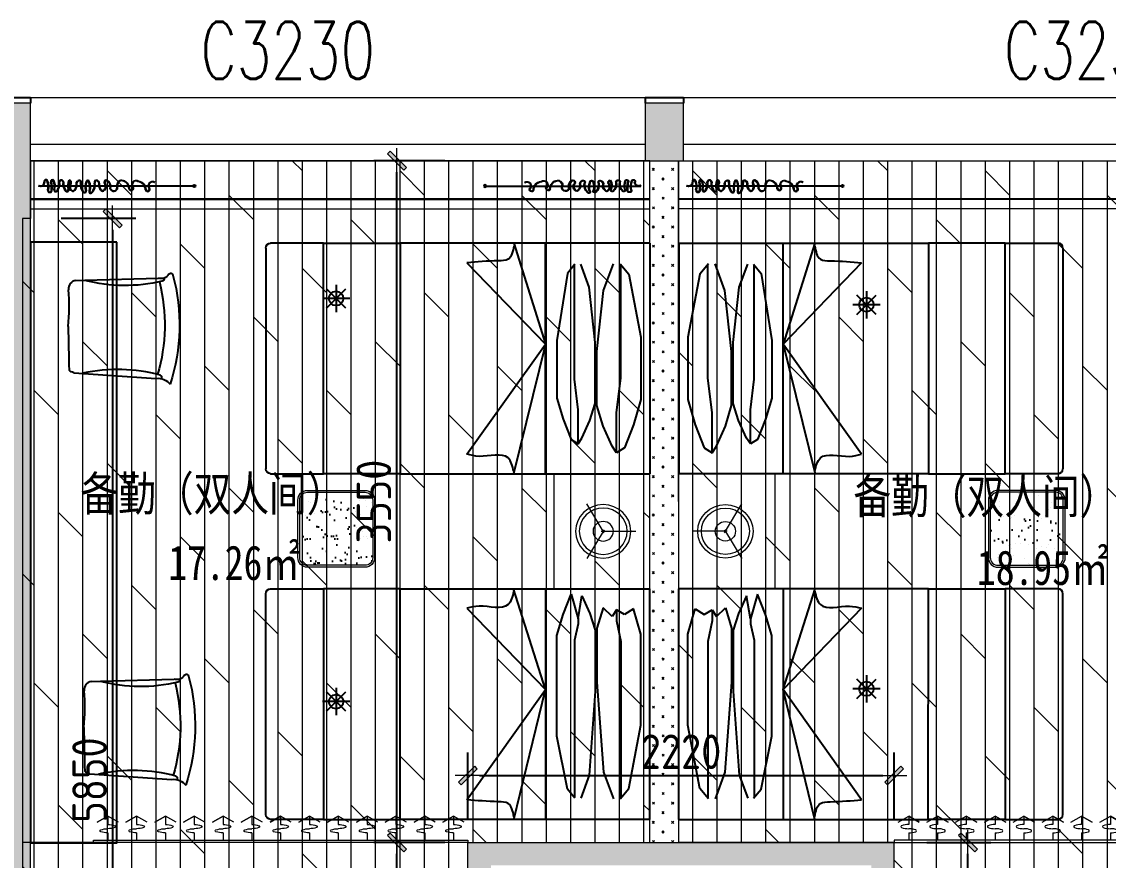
# Model space of a CAD drawing. Header units: millimetres. Extents: x 33621 to 401573, y -91663 to 133135.
# Drawn here: x 247511 to 253169, y -46653 to -42287 of the extents above; entities that cross this region are included whole.
import ezdxf

# ---------------------------------------------------------------- set-up
doc = ezdxf.new("R2010")
doc.units = ezdxf.units.MM
doc.header["$LTSCALE"] = 10
doc.linetypes.add('DASH', pattern=[0.35, 0.25, -0.1])
doc.linetypes.add('DOTE', pattern=[2.42, 2, -0.2, 0.02, -0.2])
doc.layers.get('0').update_dxf_attribs({"color": 253})
doc.layers.get('Defpoints').update_dxf_attribs({"color": 250})
for name, color, linetype, lineweight in [('COLUMN', 253, 'Continuous', 0), ('DS-4BS-FINISH【墙完成线】', 253, 'Continuous', 0), ('FC-FLOOR【地材分格】', 253, 'Continuous', 0), ('FF-FURN【成品家私】', 253, 'Continuous', 0), ('PUB_HATCH', 253, 'Continuous', 0), ('RC-FCU【空调设备】', 253, 'Continuous', 0), ('RC-LIGHT【天花灯具】', 253, 'Continuous', 0), ('RC-Modelling【天花造型】', 253, 'Continuous', 0), ('RC-Text【天花文字】', 253, 'Continuous', 0), ('WALL', 253, 'Continuous', 0), ('Wall【墙体】', 253, 'Continuous', 0), ('Wall【新建墙】', 253, 'Continuous', 0), ('WINDOW', 253, 'Continuous', 0), ('新建墙体', 253, 'Continuous', 0)]:
    doc.layers.add(name, color=color, linetype=linetype, lineweight=lineweight)
for name, color, linetype in [('EQUIP_喷头', 253, 'Continuous'), ('HATCH【填充】', 253, 'Continuous'), ('P-活动家具', 253, 'Continuous'), ('SURFACE', 253, 'Continuous'), ('TITLE【图框】', 253, 'Continuous'), ('WINDOW_TEXT', 253, 'Continuous'), ('平面家具', 253, 'Continuous')]:
    doc.layers.add(name, color=color, linetype=linetype)
doc.styles.add('_TCH_WINDOW', font='SIMPLEX', dxfattribs={"bigfont": 'GBCBIG'})
doc.styles.add('CCD_DIM', font='ARCHS.SHX')
doc.styles.add('文字', font='')
doc.styles.get('文字').set_extended_font_data('SimSun')
doc.dimstyles.new('ZL_1：60', dxfattribs={"dimscale": 60, "dimtxt": 3, "dimasz": 1, "dimexe": 2, "dimexo": 2, "dimgap": 0.5, "dimtad": 1, "dimdec": 0, "dimrnd": 5, "dimdsep": 46, "dimtxsty": 'CCD_DIM', "dimblk": 'WS-cj', "dimblk1": 'WS-cj', "dimblk2": 'WS-cj', "dimcen": 0, "dimclrd": 44, "dimclre": 44, "dimclrt": 2, "dimadec": 0, "dimazin": 0, "dimtfac": 1, "dimtdec": 0, "dimtix": 1, "dimtofl": 0, "dimtmove": 2, "dimatfit": 3, "dimldrblk": 'hl_arrow2', "dimfxl": 6, "dimfxlon": 1, "dimarcsym": 0})
pattern_1 = [(60, (6829392.59, 347610.797), (-23.81249995, 41.24445983), [23.8125, -23.8125]), (120, (6829392.59, 347610.797), (-47.62499995, 3e-08), [23.8125, -23.8125]), (0, (6829380.686, 347631.42), (23.8125, 41.2444598), [23.8125, -23.8125])]
pattern_2 = [(90, (121337.73, -101356.96), (-127, 8e-15), []), (135, (121337.73, -101356.96), (-253.9998, -253.9998), [179.6051, -359.2102])]

# ---------------------------------------------------------------- blocks, each defined once
blk = doc.blocks.new('$WINLIB2D$00000004')
for p, q in [((-0.5, 0.5), (0.5, 0.5)), ((-0.5, 0.5), (-0.5, -0.5)), ((0.5, -0.5), (0.5, 0.5)), ((-0.5, 0.2406), (0.5, 0.2406)), ((-0.5, -0.5), (0.5, -0.5))]:
    blk.add_line(p, q)
blk = doc.blocks.new('ZL_0603123899')
at = {"layer": 'HATCH【填充】'}
h = blk.add_hatch(dxfattribs=at)
h.set_pattern_fill('AR-SAND', color=251, scale=2)
h.set_pattern_definition([(37.5, (-190, -390), (-3.2, 97.883), [0, -77.216, 0, -86.36, 0, -82.55]), (7.5, (-190, -390), (89.905, 143.365), [0, -41.656, 0, -69.596, 0, -26.67]), (327.5, (-252.48, -390), (158.198, 0.287), [0, -25.4, 0, -91.44, 0, -119.38]), (317.5, (-252.48, -390), (152.71, 44.586), [0, -12.7, 0, -59.944, 0, -68.58])])
h.paths.add_polyline_path([(190, -50, 0.414214), (150, -10), (-150, -10, 0.414214), (-190, -50), (-190, -350, 0.414214), (-150, -390), (150, -390, 0.414214), (190, -350)])
at = {"layer": 'RC-LIGHT【天花灯具】'}
blk.add_lwpolyline([(-150, 0), (150, 0, -0.414214), (200, -50), (200, -350, -0.414214), (150, -400), (-150, -400, -0.414214), (-200, -350), (-200, -50, -0.414214)], format="xyb", close=True, dxfattribs=at)
at = {"layer": 'RC-LIGHT【天花灯具】', "color": 8}
blk.add_lwpolyline([(-150, -10), (150, -10, -0.414214), (190, -50), (190, -350, -0.414214), (150, -390), (-150, -390, -0.414214), (-190, -350), (-190, -50, -0.414214)], format="xyb", close=True, dxfattribs=at)
blk = doc.blocks.new('*U226')
for p, q in [((0, -12), (0, 0)), ((0, 0), (1950, 0)), ((1950, 0), (1950, -12)), ((1950, -12), (0, -12)), ((75, -49.3), (75, -12)), ((225, -49.3), (225, -12)), ((375, -49.3), (375, -12)), ((525, -49.3), (525, -12)), ((675, -49.3), (675, -12)), ((825, -49.3), (825, -12)), ((975, -49.3), (975, -12)), ((1125, -49.3), (1125, -12)), ((1275, -49.3), (1275, -12)), ((1425, -49.3), (1425, -12)), ((1575, -49.3), (1575, -12)), ((1725, -49.3), (1725, -12)), ((1875, -49.3), (1875, -12)), ((1875, -49.3), (1875, -12)), ((19.6, -104.5), (75, -136.2)), ((75, -136.2), (75, -93.2)), ((130.4, -104.5), (75, -136.2)), ((75, -136.2), (130.4, -104.5)), ((169.6, -104.5), (225, -136.2)), ((225, -136.2), (225, -93.2)), ((280.4, -104.5), (225, -136.2)), ((225, -136.2), (280.4, -104.5)), ((319.6, -104.5), (375, -136.2)), ((375, -136.2), (375, -93.2)), ((430.4, -104.5), (375, -136.2)), ((375, -136.2), (430.4, -104.5)), ((469.6, -104.5), (525, -136.2)), ((525, -136.2), (525, -93.2)), ((580.4, -104.5), (525, -136.2)), ((525, -136.2), (580.4, -104.5)), ((619.6, -104.5), (675, -136.2)), ((675, -136.2), (675, -93.2)), ((730.4, -104.5), (675, -136.2)), ((675, -136.2), (730.4, -104.5)), ((769.6, -104.5), (825, -136.2)), ((825, -136.2), (825, -93.2)), ((880.4, -104.5), (825, -136.2)), ((825, -136.2), (880.4, -104.5)), ((919.6, -104.5), (975, -136.2)), ((975, -136.2), (975, -93.2)), ((1030.4, -104.5), (975, -136.2)), ((975, -136.2), (1030.4, -104.5)), ((1069.6, -104.5), (1125, -136.2)), ((1125, -136.2), (1125, -93.2)), ((1180.4, -104.5), (1125, -136.2)), ((1125, -136.2), (1180.4, -104.5)), ((1219.6, -104.5), (1275, -136.2)), ((1275, -136.2), (1275, -93.2)), ((1330.4, -104.5), (1275, -136.2)), ((1275, -136.2), (1330.4, -104.5)), ((1369.6, -104.5), (1425, -136.2)), ((1425, -136.2), (1425, -93.2)), ((1480.4, -104.5), (1425, -136.2)), ((1425, -136.2), (1480.4, -104.5)), ((1519.6, -104.5), (1575, -136.2)), ((1575, -136.2), (1575, -93.2)), ((1630.4, -104.5), (1575, -136.2)), ((1575, -136.2), (1630.4, -104.5)), ((1669.6, -104.5), (1725, -136.2)), ((1725, -136.2), (1725, -93.2)), ((1780.4, -104.5), (1725, -136.2)), ((1725, -136.2), (1780.4, -104.5)), ((1819.6, -104.5), (1875, -136.2)), ((1819.6, -104.5), (1875, -136.2)), ((1875, -136.2), (1875, -93.2)), ((1875, -136.2), (1875, -93.2)), ((1930.4, -104.5), (1875, -136.2)), ((1875, -136.2), (1930.4, -104.5)), ((1930.4, -104.5), (1875, -136.2)), ((1875, -136.2), (1930.4, -104.5))]:
    blk.add_line(p, q)
at = {"extrusion": (0, 0, -1)}
for centre, major_axis, start_param, end_param in [((77.5, -148.9), (-70.4, -70.4), 2.33115, 2.708105), ((110, -60.3), (3.69, -3.69), 4.278901, 6.716673), ((227.5, -148.9), (-70.4, -70.4), 2.33115, 2.708105), ((260, -60.3), (3.69, -3.69), 4.278901, 6.716673), ((377.5, -148.9), (-70.4, -70.4), 2.33115, 2.708105), ((410, -60.3), (3.69, -3.69), 4.278901, 6.716673), ((527.5, -148.9), (-70.4, -70.4), 2.33115, 2.708105), ((560, -60.3), (3.69, -3.69), 4.278901, 6.716673), ((677.5, -148.9), (-70.4, -70.4), 2.33115, 2.708105), ((710, -60.3), (3.69, -3.69), 4.278901, 6.716673), ((827.5, -148.9), (-70.4, -70.4), 2.33115, 2.708105), ((860, -60.3), (3.69, -3.69), 4.278901, 6.716673), ((977.5, -148.9), (-70.4, -70.4), 2.33115, 2.708105), ((1010, -60.3), (3.69, -3.69), 4.278901, 6.716673), ((1127.5, -148.9), (-70.4, -70.4), 2.33115, 2.708105), ((1160, -60.3), (3.69, -3.69), 4.278901, 6.716673), ((1277.5, -148.9), (-70.4, -70.4), 2.33115, 2.708105), ((1310, -60.3), (3.69, -3.69), 4.278901, 6.716673), ((1427.5, -148.9), (-70.4, -70.4), 2.33115, 2.708105), ((1460, -60.3), (3.69, -3.69), 4.278901, 6.716673), ((1577.5, -148.9), (-70.4, -70.4), 2.33115, 2.708105), ((1610, -60.3), (3.69, -3.69), 4.278901, 6.716673), ((1727.5, -148.9), (-70.4, -70.4), 2.33115, 2.708105), ((1760, -60.3), (3.69, -3.69), 4.278901, 6.716673), ((1877.5, -148.9), (-70.4, -70.4), 2.33115, 2.708105), ((1877.5, -148.9), (-70.4, -70.4), 2.33115, 2.708105), ((1910, -60.3), (3.69, -3.69), 4.278901, 6.716673), ((1910, -60.3), (3.69, -3.69), 4.278901, 6.716673), ((40, -82.2), (3.69, -3.69), 1.137309, 3.57508), ((72.5, -170.8), (-70.4, -70.4), 2.004284, 2.381239), ((72.5, 6.4), (70.4, -70.4), 0.760354, 1.137309), ((77.5, 28.3), (70.4, -70.4), 0.433488, 0.810442), ((190, -82.2), (3.69, -3.69), 1.137309, 3.57508), ((222.5, -170.8), (-70.4, -70.4), 2.004284, 2.381239), ((222.5, 6.4), (70.4, -70.4), 0.760354, 1.137309), ((227.5, 28.3), (70.4, -70.4), 0.433488, 0.810442), ((340, -82.2), (3.69, -3.69), 1.137309, 3.57508), ((372.5, -170.8), (-70.4, -70.4), 2.004284, 2.381239), ((372.5, 6.4), (70.4, -70.4), 0.760354, 1.137309), ((377.5, 28.3), (70.4, -70.4), 0.433488, 0.810442), ((490, -82.2), (3.69, -3.69), 1.137309, 3.57508), ((522.5, -170.8), (-70.4, -70.4), 2.004284, 2.381239), ((522.5, 6.4), (70.4, -70.4), 0.760354, 1.137309), ((527.5, 28.3), (70.4, -70.4), 0.433488, 0.810442), ((640, -82.2), (3.69, -3.69), 1.137309, 3.57508), ((672.5, -170.8), (-70.4, -70.4), 2.004284, 2.381239), ((672.5, 6.4), (70.4, -70.4), 0.760354, 1.137309), ((677.5, 28.3), (70.4, -70.4), 0.433488, 0.810442), ((790, -82.2), (3.69, -3.69), 1.137309, 3.57508), ((822.5, -170.8), (-70.4, -70.4), 2.004284, 2.381239), ((822.5, 6.4), (70.4, -70.4), 0.760354, 1.137309), ((827.5, 28.3), (70.4, -70.4), 0.433488, 0.810442), ((940, -82.2), (3.69, -3.69), 1.137309, 3.57508), ((972.5, -170.8), (-70.4, -70.4), 2.004284, 2.381239), ((972.5, 6.4), (70.4, -70.4), 0.760354, 1.137309), ((977.5, 28.3), (70.4, -70.4), 0.433488, 0.810442), ((1090, -82.2), (3.69, -3.69), 1.137309, 3.57508), ((1122.5, -170.8), (-70.4, -70.4), 2.004284, 2.381239), ((1122.5, 6.4), (70.4, -70.4), 0.760354, 1.137309), ((1127.5, 28.3), (70.4, -70.4), 0.433488, 0.810442), ((1240, -82.2), (3.69, -3.69), 1.137309, 3.57508), ((1272.5, -170.8), (-70.4, -70.4), 2.004284, 2.381239), ((1272.5, 6.4), (70.4, -70.4), 0.760354, 1.137309), ((1277.5, 28.3), (70.4, -70.4), 0.433488, 0.810442), ((1390, -82.2), (3.69, -3.69), 1.137309, 3.57508), ((1422.5, -170.8), (-70.4, -70.4), 2.004284, 2.381239), ((1422.5, 6.4), (70.4, -70.4), 0.760354, 1.137309), ((1427.5, 28.3), (70.4, -70.4), 0.433488, 0.810442), ((1540, -82.2), (3.69, -3.69), 1.137309, 3.57508), ((1572.5, -170.8), (-70.4, -70.4), 2.004284, 2.381239), ((1572.5, 6.4), (70.4, -70.4), 0.760354, 1.137309), ((1577.5, 28.3), (70.4, -70.4), 0.433488, 0.810442), ((1690, -82.2), (3.69, -3.69), 1.137309, 3.57508), ((1722.5, -170.8), (-70.4, -70.4), 2.004284, 2.381239), ((1722.5, 6.4), (70.4, -70.4), 0.760354, 1.137309), ((1727.5, 28.3), (70.4, -70.4), 0.433488, 0.810442), ((1840, -82.2), (3.69, -3.69), 1.137309, 3.57508), ((1840, -82.2), (3.69, -3.69), 1.137309, 3.57508), ((1872.5, -170.8), (-70.4, -70.4), 2.004284, 2.381239), ((1872.5, -170.8), (-70.4, -70.4), 2.004284, 2.381239), ((1872.5, 6.4), (70.4, -70.4), 0.760354, 1.137309), ((1872.5, 6.4), (70.4, -70.4), 0.760354, 1.137309), ((1877.5, 28.3), (70.4, -70.4), 0.433488, 0.810442), ((1877.5, 28.3), (70.4, -70.4), 0.433488, 0.810442)]:
    blk.add_ellipse(centre, major_axis=major_axis, ratio=1, start_param=start_param, end_param=end_param, dxfattribs=at)
blk = doc.blocks.new('ZL_0317145799')
at = {"layer": 'RC-FCU【空调设备】'}
h = blk.add_hatch(dxfattribs=at)
h.set_pattern_fill('_USER', color=8, scale=30, pattern_type=0)
h.set_pattern_definition([(0, (-5926276.942, -1197962.362), (0, 30), [])])
h.paths.add_polyline_path([(730, -260), (730, -20), (-730, -20), (-730, -260)])
blk.add_lwpolyline([(-750, -280), (-750, 0), (750, 0), (750, -280)], close=True, dxfattribs=at)
at = {"layer": 'RC-FCU【空调设备】', "color": 8, "linetype": 'DASH'}
blk.add_lwpolyline([(-750, 0), (0, -280), (750, 0)], dxfattribs=at)
at = {"layer": 'RC-FCU【空调设备】', "color": 8}
blk.add_lwpolyline([(-730, -260), (-730, -20), (730, -20), (730, -260)], close=True, dxfattribs=at)
blk = doc.blocks.new('圆形筒灯')
at = {"color": 251, "linetype": 'DOTE', "ltscale": 43.504693}
blk.add_line((0, 90.6), (0, -90.6), dxfattribs=at)
at = {"color": 251, "linetype": 'DOTE', "ltscale": 41.297046}
blk.add_line((86, 0), (-86, 0), dxfattribs=at)
blk.add_ellipse((0, 0), major_axis=(-42.4, 42.4), ratio=1, start_param=2.355868237233172, end_param=8.639053544412757)
at = {"color": 251}
blk.add_ellipse((0, 0), major_axis=(35.4, 35.4), ratio=1, start_param=5.49871431692557, end_param=11.78189962410516, dxfattribs=at)
blk = doc.blocks.new('ZL_0603130899')
at = {"layer": 'RC-Modelling【天花造型】'}
for p, q in [((1336.2, -1051.1), (-1888.8, -1051.1)), ((1336.2, -1101.1), (-1888.7, -1101.1)), ((-766.2, -4399.7), (1732.5, -4399.7))]:
    blk.add_line(p, q, dxfattribs=at)
blk.add_lwpolyline([(-163.7, -7150), (936.3, -7150), (936.3, -7000), (-163.7, -7000)], close=True, dxfattribs=at)
at = {"layer": 'RC-FCU【空调设备】', "ltscale": 10, "xscale": -1, "rotation": 180}
blk.add_blockref('*U226', (-766.2, -4399.7), dxfattribs=at)
at = {"layer": 'RC-FCU【空调设备】', "xscale": -1, "rotation": 180}
blk.add_blockref('ZL_0317145799', (210, -5879.7), dxfattribs=at)
at = {"layer": 'RC-LIGHT【天花灯具】', "xscale": -1, "rotation": 180}
blk.add_blockref('ZL_0603123899', (-76.2, -2966.8), dxfattribs=at)
at = {"layer": 'RC-LIGHT【天花灯具】', "xscale": -0.625, "yscale": 0.625, "zscale": 0.625, "rotation": 180}
for p in [(210, -4999.7), (210, -6439.9)]:
    blk.add_blockref('圆形筒灯', p, dxfattribs=at)
blk = doc.blocks.new('ZL_0603131599')
at = {"layer": 'RC-Modelling【天花造型】'}
for p, q in [((-1680.6, -1.1), (1544.4, -1.1)), ((-1680.6, -51.1), (1544.4, -51.1)), ((596.9, -3349.7), (-1723.2, -3349.7))]:
    blk.add_line(p, q, dxfattribs=at)
blk.add_lwpolyline([(-15.8, -6100), (-1115.7, -6100), (-1115.7, -5950), (-15.8, -5950)], close=True, dxfattribs=at)
at = {"layer": 'RC-FCU【空调设备】', "ltscale": 10, "rotation": 180}
blk.add_blockref('*U226', (596.9, -3349.7), dxfattribs=at)
at = {"layer": 'RC-FCU【空调设备】', "rotation": 180}
blk.add_blockref('ZL_0317145799', (-288.1, -4829.7), dxfattribs=at)
at = {"layer": 'RC-LIGHT【天花灯具】', "rotation": 180}
blk.add_blockref('ZL_0603123899', (-88.7, -1916.8), dxfattribs=at)
at = {"layer": 'RC-LIGHT【天花灯具】', "xscale": 0.625, "yscale": 0.625, "zscale": 0.625, "rotation": 180}
for p in [(-288.1, -3949.7), (-288.1, -5389.9)]:
    blk.add_blockref('圆形筒灯', p, dxfattribs=at)
blk = doc.blocks.new('*U41')
at = {"color": 251, "linetype": 'DOTE', "ltscale": 0.104867}
blk.add_line((806.1, 0, 0), (0, 0), dxfattribs=at)
at = {"color": 251}
blk.add_circle((812.1, 0, 0), 6, dxfattribs=at)
for centre, radius, start, end in [((10.2, 20.5), 20.9, 240.8721, 0.9421), ((12.6, 20.9), 20.9, 240.8459, 0.916), ((38.2, 24), 7.86, 17.5992, 204.3942), ((40.7, 24.5), 7.86, 17.573, 204.3681), ((-22.3, -2.9), 74, 345.168, 23.3232), ((-19.8, -2.4), 74, 345.1419, 23.297), ((72.5, 24.3), 7.61, 37.4673, 202.7091), ((-56.9, -9.9), 126.2, 352.7386, 14.3241), ((74.9, 24.7), 7.61, 37.4411, 202.6829), ((-54.4, -9.4), 126.2, 352.7125, 14.298), ((10.5, -0.4), 74, 345.168, 23.3232), ((13, 0), 74, 345.1419, 23.297), ((53.7, 10.7), 55.4, 314.4794, 10.735), ((56.1, 11.1), 55.4, 314.4533, 10.7089), ((118.5, 19.5), 10.5, 8.0945, 171.6931), ((120.9, 19.9), 10.5, 8.0684, 171.667), ((183.4, 11.5), 55.4, 170.1647, 226.4203), ((185.9, 11.9), 55.4, 170.1386, 226.3942), ((226.7, 1.1), 74, 157.5765, 195.7317), ((229.2, 1.4), 74, 157.5504, 195.7056), ((157.4, 17.7), 11.7, 333.1364, 85.5313), ((159.9, 18.1), 11.7, 333.1103, 85.5052), ((189.3, -3.5), 26.7, 143.4394, 246.9097), ((191.7, -3.2), 26.7, 143.4133, 246.8836), ((163.3, 2), 33.9, 297.1787, 3.2579), ((165.8, 2.4), 33.9, 297.1526, 3.2318), ((216.1, 9.8), 19.8, 117.6883, 197.1983), ((218.5, 10.1), 19.8, 117.6622, 197.1722), ((211.5, 19.3), 9.3, 334.698, 119.6198), ((213.9, 19.6), 9.3, 334.6719, 119.5937), ((274.4, 5.8), 55.4, 170.1647, 226.4203), ((276.9, 6.1), 55.4, 170.1386, 226.3942), ((317.7, -4.6), 74, 157.5765, 195.7317), ((320.1, -4.3), 74, 157.5504, 195.7056), ((256, 21.6), 7.06, 13.1305, 163.4149), ((258.5, 21.9), 7.06, 13.1044, 163.3888), ((195, -6.1), 74, 345.168, 23.3232), ((197.4, -5.7), 74, 345.1419, 23.297), ((238.1, 5), 55.4, 314.4794, 10.735), ((240.5, 5.3), 55.4, 314.4533, 10.7089), ((300.8, 19.4), 9.3, 61.2799, 206.2017), ((303.3, 19.7), 9.3, 61.2538, 206.1756), ((296.4, 9.9), 19.8, 343.7014, 63.2114), ((298.8, 10.2), 19.8, 343.6753, 63.1853), ((349.2, 3), 33.9, 177.6417, 243.721), ((351.7, 3.2), 33.9, 177.6156, 243.6949), ((323.3, -3), 26.7, 293.99, 37.4603), ((325.8, -2.7), 26.7, 293.9638, 37.4341), ((354.9, 18.7), 11.7, 95.3684, 207.7632), ((357.4, 19), 11.7, 95.3423, 207.7371), ((336.4, -4.4), 38.9, 345.1181, 63.4135), ((338.9, -4.1), 38.9, 345.092, 63.3874), ((394.1, -7.1), 19, 201.6068, 22.3251), ((433.7, 3.9), 24.8, 92.9506, 189.2969), ((436.2, 4.1), 24.8, 92.9245, 189.2707), ((428.4, -15.1), 44, 0.1274, 84.6999), ((430.8, -14.9), 44, 0.1013, 84.6738), ((506.9, 6.1), 20.7, 56.1371, 221.0328), ((509.3, 6.3), 20.7, 56.111, 221.0067), ((514.4, -20.5), 44, 0.1274, 84.6999), ((516.8, -20.2), 44, 0.1013, 84.6738), ((592.9, 0.8), 20.7, 56.1371, 221.0328), ((595.3, 1), 20.7, 56.111, 221.0067), ((58.9, -23.3), 9.76, 171.3487, 344.8278), ((61.4, -22.9), 9.76, 171.3226, 344.8017), ((89.6, -21.5), 7.82, 163.8441, 291.3575), ((92, -21.1), 7.82, 163.818, 291.3314), ((148, -21.2), 7.82, 249.5421, 17.0556), ((150.4, -20.9), 7.82, 249.516, 17.0295), ((239, -26.9), 7.82, 249.5421, 17.0556), ((241.4, -26.6), 7.82, 249.516, 17.0295), ((271.5, -29.9), 7.02, 135.7494, 319.4523), ((274, -29.6), 7.02, 135.7233, 319.4262), ((391.6, -7.4), 19, 201.633, 22.3512), ((482.4, -12.7), 10.3, 193.0653, 30.6308), ((484.8, -12.5), 10.3, 193.0392, 30.6047), ((568.4, -18), 10.3, 193.0653, 30.6308), ((570.8, -17.8), 10.3, 193.0392, 30.6047)]:
    blk.add_arc(centre, radius, start, end, dxfattribs=at)
blk = doc.blocks.new('单帘平面')
at = {"layer": 'TITLE【图框】'}
blk.add_blockref('*U41', (0, 0), dxfattribs=at)
blk = doc.blocks.new('海龙_041013431')
at = {"layer": 'P-活动家具', "color": 8}
for p, q in [((455.7, -74.4), (289.2, 600)), ((47.8, 499), (455.7, -74.4)), ((803.8, 456.5), (756.2, 351.8)), ((826, 491.4), (803.8, 456.5)), ((867.3, 466), (826, 491.4)), ((826, 491.4), (826, 283.9)), ((915, 345.5), (867.3, 466)), ((548.6, 316.9), (590.4, 422.6)), ((590.4, 422.6), (626.6, 444.9)), ((626.6, 444.9), (646.1, 414.3)), ((626.6, 444.9), (626.6, 267.8)), ((646.1, 414.3), (687.9, 322.4)), ((756.2, 351.8), (724.4, 245.8)), ((953.1, 214.1), (915, 345.5)), ((515.2, 206.5), (548.6, 316.9)), ((687.9, 322.4), (715.8, 234.4)), ((826, 283.9), (848.3, 101)), ((626.6, 267.8), (607.1, 108.1)), ((715.8, 234.4), (715.8, -82.4)), ((724.4, 245.8), (724.4, -35.9)), ((515.2, -92.7), (515.2, 206.5)), ((953.1, -110.2), (953.1, 214.1)), ((607.1, 108.1), (607.1, -487.1)), ((848.3, 101), (848.3, -488.8)), ((724.4, -35.9), (759.4, -353.8)), ((47.8, -497.7), (455.7, -74.4)), ((290.8, -600), (455.7, -74.4)), ((570.9, -443.1), (515.2, -92.7)), ((715.8, -82.4), (684.4, -370.6)), ((889.6, -438.7), (953.1, -110.2)), ((684.4, -370.6), (640.6, -490.4)), ((759.4, -353.8), (810.2, -492.6)), ((609.9, -490.4), (570.9, -443.1)), ((845.1, -492.6), (889.6, -438.7))]:
    blk.add_line(p, q, dxfattribs=at)
at = {"layer": 'P-活动家具'}
blk.add_line((1000, -600), (1000, 600), dxfattribs=at)
at = {"layer": 'P-活动家具', "color": 8}
blk.add_lwpolyline([(-300, -600), (-300, 600), (-700, 600), (-700, -600)], close=True, dxfattribs=at)
for points, knots in [([(291.5, 587.7), (284.6, 560.3), (263.8, 477.8), (136.2, 521), (68, 504), (47.8, 499)], [0, 0, 0, 0, 75.29107, 226.745569, 290.81809, 290.81809, 290.81809, 290.81809]), ([(291.5, -586.4), (286.2, -557.6), (277.4, -509), (168.4, -508.8), (99.8, -502.5), (47.8, -497.7)], [0, 0, 0, 0, 75.29107, 127.212251, 290.722633, 290.722633, 290.722633, 290.722633])]:
    blk.add_open_spline(points, degree=3, knots=knots, dxfattribs=at)
at = {"layer": '平面家具', "color": 43, "linetype": 'ByBlock'}
for p, q in [((-1000, -575), (-1000, 575)), ((-975, 600), (-700, 600)), ((-300, 600), (1000, 600)), ((455.7, 600), (455.7, -600)), ((-700, -600), (-975, -600)), ((1000, -600), (-300, -600))]:
    blk.add_line(p, q, dxfattribs=at)
for centre, start, end in [((-975, 575), 90, 180), ((-975, -575), 180, 270)]:
    blk.add_arc(centre, 25, start, end, dxfattribs=at)
blk = doc.blocks.new('海龙_041013471')
at = {"layer": 'P-活动家具', "color": 8}
for p, q in [((290.8, 600), (455.7, -75.6)), ((47.8, 497.7), (455.7, -75.6)), ((609.9, 490.4), (570.9, 443.1)), ((607.1, -333.1), (607.1, 487.1)), ((684.4, 370.6), (640.6, 490.4)), ((759.4, 353.8), (810.2, 492.6)), ((845.1, 492.6), (889.6, 438.7)), ((848.3, -326), (848.3, 488.8)), ((570.9, 443.1), (515.2, 167.7)), ((889.6, 438.7), (953.1, 110.2)), ((715.8, -67.6), (684.4, 370.6)), ((724.4, -114.1), (759.4, 353.8)), ((515.2, 167.7), (515.2, -356.5)), ((953.1, 110.2), (953.1, -364.1)), ((47.8, -499), (455.7, -75.6)), ((455.7, -75.6), (289.2, -600)), ((715.8, -384.4), (715.8, -67.6)), ((724.4, -395.8), (724.4, -114.1)), ((626.6, -417.8), (607.1, -333.1)), ((826, -433.9), (848.3, -326)), ((515.2, -356.5), (548.6, -466.9)), ((687.9, -472.4), (715.8, -384.4)), ((756.2, -501.8), (724.4, -395.8)), ((953.1, -364.1), (915, -495.5)), ((590.4, -572.6), (626.6, -444.9)), ((626.6, -444.9), (626.6, -417.8)), ((626.6, -444.9), (646.1, -564.3)), ((826, -491.4), (826, -433.9)), ((548.6, -466.9), (590.4, -572.6)), ((646.1, -564.3), (687.9, -472.4)), ((803.8, -456.5), (756.2, -501.8)), ((826, -491.4), (803.8, -456.5)), ((867.3, -466), (826, -491.4)), ((915, -495.5), (867.3, -466))]:
    blk.add_line(p, q, dxfattribs=at)
at = {"layer": 'P-活动家具'}
blk.add_line((1000, 600), (1000, -600), dxfattribs=at)
at = {"layer": 'P-活动家具', "color": 8}
blk.add_lwpolyline([(-299.9, 600), (-300, -600), (-700, -600), (-699.9, 600)], close=True, dxfattribs=at)
for points, knots in [([(291.5, 586.4), (286.2, 557.6), (277.4, 509), (168.4, 508.8), (99.8, 502.5), (47.8, 497.7)], [0, 0, 0, 0, 75.29107, 127.212251, 290.722633, 290.722633, 290.722633, 290.722633]), ([(291.5, -587.7), (284.6, -560.3), (263.8, -477.8), (136.2, -521), (68, -504), (47.8, -499)], [0, 0, 0, 0, 75.29107, 226.745569, 290.81809, 290.81809, 290.81809, 290.81809])]:
    blk.add_open_spline(points, degree=3, knots=knots, dxfattribs=at)
at = {"layer": '平面家具', "color": 43, "linetype": 'ByBlock'}
for p, q in [((-1000, 575), (-1000, -575)), ((-699.9, 600), (-975, 600)), ((1000, 600), (-299.9, 600)), ((455.7, -600), (455.7, 600)), ((-975, -600), (-700, -600)), ((-300, -600), (1000, -600))]:
    blk.add_line(p, q, dxfattribs=at)
for centre, start, end in [((-975, 575), 90, 180), ((-975, -575), 180, 270)]:
    blk.add_arc(centre, 25, start, end, dxfattribs=at)
blk = doc.blocks.new('1X-LAMP1')
at = {"color": 0, "linetype": 'ByBlock'}
for p, q in [((0.033, -0.058), (-0.59, 1.022)), ((0.033, -0.058), (-0.59, 1.022)), ((0.033, 0.058), (-0.59, -1.022)), ((0.033, 0.058), (-0.59, -1.022)), ((-0.067, 0), (1.18, 0)), ((-0.067, 0), (1.18, 0))]:
    blk.add_line(p, q, dxfattribs=at)
at = {"color": 0, "linetype": 'ByBlock', "const_width": 0.0333}
for points in [[(-0.481, 0.833), (-0.582, 1.009)], [(-0.481, 0.833), (-0.582, 1.009)], [(0.962, 0), (1.165, 0)], [(0.962, 0), (1.165, 0)], [(-0.481, -0.833), (-0.582, -1.009)], [(-0.481, -0.833), (-0.582, -1.009)]]:
    blk.add_lwpolyline(points, dxfattribs=at)
at = {"color": 0, "linetype": 'ByBlock'}
blk.add_circle((0, 0), 1, dxfattribs=at)
at = {"color": 8, "linetype": 'ByBlock'}
for radius in [0.867, 0.867, 0.367, 0.367]:
    blk.add_circle((0, 0), radius, dxfattribs=at)
blk = doc.blocks.new('海龙_0410133829')
blk.add_lwpolyline([(250, -300), (-250, -300), (-250, 300), (250, 300)], close=True)
at = {"xscale": -144.0868388001108, "yscale": -139.1580337798805, "zscale": 144.0868388001255, "rotation": 180}
blk.add_blockref('1X-LAMP1', (6.9, 0), dxfattribs=at)
blk = doc.blocks.new('海龙_0410133832')
at = {"lineweight": -2, "ltscale": 2000, "extrusion": (0, 0, -1)}
for p, q in [((-250.5, 250.9), (-202.9, 252.5)), ((-202.9, 252.5), (180.4, 263)), ((-260.8, -229.1), (169.1, -258.7))]:
    blk.add_line(p, q, dxfattribs=at)
for centre, radius, start, end in [((-194.4, 307), 46.2, 209.9778, 287.6112), ((-244.3, 277.1), 12, 34.687, 170.3231), ((-7.4, 1075.2), 850.4, 256.8724, 284.3023), ((709, 21.2), 922.3, 166.0708, 196.3976), ((-198.2, 258.7), 11.8, 155.0218, 258.5738), ((716.8, 19.6), 1007, 165.0641, 197.8536), ((30168.4, -805.7), 29889.5, 178.43305, 178.86929), ((253.1, -186.7), 43, 280.3759, 317.4549), ((-178.1, -339.1), 80.9, 83.6486, 141.8367)]:
    blk.add_arc(centre, radius, start, end, dxfattribs=at)
at = {"lineweight": -2, "ltscale": 2000}
for centre, radius, start, end in [((-244.6, 208.3), 43, 97.9074, 186.7843), ((-1223.9, 121.3), 940.2, 353.3046, 4.9984), ((-33.5, -1062.6), 850.3, 74.7572, 102.1885), ((187.2, -253.7), 11.8, 332.5533, 76.1053)]:
    blk.add_arc(centre, radius, start, end, dxfattribs=at)
blk = doc.blocks.new('海龙0109184221')
at = {"layer": '平面家具', "color": 43, "linetype": 'ByBlock'}
blk.add_lwpolyline([(21.4, 3126.7), (-428.6, 3126.7), (-428.6, 0), (21.4, 0)], close=True, dxfattribs=at)
for p in [(57, 2676.9), (138.5, 588.7)]:
    blk.add_blockref('海龙_0410133832', p, dxfattribs=at)
blk = doc.blocks.new('WS-cj')
blk.add_hatch(color=2).paths.add_polyline_path([(0.588, 0.818), (-0.818, -0.588), (-0.588, -0.818), (0.818, 0.588)])
at = {"color": 2, "linetype": 'ByBlock', "lineweight": 0}
for p, q in [((-1.1, 0), (0, 0)), ((0, 0), (1.1, 0))]:
    blk.add_line(p, q, dxfattribs=at)
at = {"color": 2}
blk.add_lwpolyline([(0.588, 0.818), (-0.818, -0.588), (-0.588, -0.818), (0.818, 0.588)], close=True, dxfattribs=at)
blk = doc.blocks.new('*D388')
at = {"layer": 'Defpoints', "color": 0, "transparency": 16777216}
for p in [(247595.9, -43310.6), (247595.9, -49160.6), (247984.4, -49160.6)]:
    blk.add_point(p, dxfattribs=at)
at = {"layer": '新建墙体', "color": 44, "lineweight": -2, "transparency": 16777216}
for p, q in [((247715.9, -43310.6), (248104.4, -43310.6)), ((247984.4, -43370.6), (247984.4, -49100.6)), ((247715.9, -49160.6), (248104.4, -49160.6))]:
    blk.add_line(p, q, dxfattribs=at)
at = {"layer": '新建墙体', "color": 44, "lineweight": -2, "transparency": 16777216, "xscale": 60, "yscale": 60, "zscale": 60}
for p, rotation in [((247984.4, -43310.6), 90), ((247984.4, -49160.6), 270)]:
    blk.add_blockref('WS-cj', p, dxfattribs=dict(at, rotation=rotation))
at = {"layer": '新建墙体', "color": 2, "transparency": 16777216, "insert": (247864.4, -46235.6), "char_height": 180, "attachment_point": 5, "rotation": 90, "style": 'CCD_DIM'}
blk.add_mtext('5850', dxfattribs=at)
blk = doc.blocks.new('hl_arrow2')
at = {"color": 2}
blk.add_line((-0.221, 0), (-1, 0), dxfattribs=at)
blk.add_lwpolyline([(-0.221, 0), (-0.861, -0.689), (-0.654, -0.862), (0, 0), (-0.654, 0.862), (-0.861, 0.689)], close=True, dxfattribs=at)
blk = doc.blocks.new('*D412')
at = {"layer": 'Defpoints', "color": 0, "transparency": 16777216}
for p in [(249464.6, -46560.5), (249834.2, -46560.5), (249834.2, -49160.6)]:
    blk.add_point(p, dxfattribs=at)
at = {"layer": '新建墙体', "color": 44, "lineweight": -2, "transparency": 16777216}
for p, q in [((249714.2, -46560.5), (249344.6, -46560.5)), ((249464.6, -49100.6), (249464.6, -46620.5)), ((249714.2, -49160.6), (249344.6, -49160.6))]:
    blk.add_line(p, q, dxfattribs=at)
at = {"layer": '新建墙体', "color": 44, "lineweight": -2, "transparency": 16777216, "xscale": 60, "yscale": 60, "zscale": 60}
for p, rotation in [((249464.6, -46560.5), 90), ((249464.6, -49160.6), 270)]:
    blk.add_blockref('WS-cj', p, dxfattribs=dict(at, rotation=rotation))
at = {"layer": '新建墙体', "color": 2, "transparency": 16777216, "insert": (249340.9, -47860.5), "char_height": 180, "attachment_point": 5, "rotation": 90, "style": 'CCD_DIM'}
blk.add_mtext('2600', dxfattribs=at)
blk = doc.blocks.new('*D413')
at = {"layer": 'Defpoints', "color": 0, "transparency": 16777216}
for p in [(249464.6, -43010.6), (249834.2, -43010.6), (249834.2, -46560.5)]:
    blk.add_point(p, dxfattribs=at)
at = {"layer": '新建墙体', "color": 44, "lineweight": -2, "transparency": 16777216}
for p, q in [((249714.2, -43010.6), (249344.6, -43010.6)), ((249464.6, -46500.5), (249464.6, -43070.6)), ((249714.2, -46560.5), (249344.6, -46560.5))]:
    blk.add_line(p, q, dxfattribs=at)
at = {"layer": '新建墙体', "color": 44, "lineweight": -2, "transparency": 16777216, "xscale": 60, "yscale": 60, "zscale": 60}
for p, rotation in [((249464.6, -43010.6), 90), ((249464.6, -46560.5), 270)]:
    blk.add_blockref('WS-cj', p, dxfattribs=dict(at, rotation=rotation))
at = {"layer": '新建墙体', "color": 2, "transparency": 16777216, "insert": (249344.6, -44785.5), "char_height": 180, "attachment_point": 5, "rotation": 90, "style": 'CCD_DIM'}
blk.add_mtext('3550', dxfattribs=at)
blk = doc.blocks.new('*D416')
at = {"layer": 'Defpoints', "color": 0, "transparency": 16777216}
for p in [(252103.8, -46560.5), (252437.9, -46560.5), (252103.8, -49160.6)]:
    blk.add_point(p, dxfattribs=at)
at = {"layer": '新建墙体', "color": 44, "lineweight": -2, "transparency": 16777216}
for p, q in [((252223.8, -46560.5), (252557.9, -46560.5)), ((252437.9, -49100.6), (252437.9, -46620.5)), ((252223.8, -49160.6), (252557.9, -49160.6))]:
    blk.add_line(p, q, dxfattribs=at)
at = {"layer": '新建墙体', "color": 44, "lineweight": -2, "transparency": 16777216, "xscale": 60, "yscale": 60, "zscale": 60}
for p, rotation in [((252437.9, -46560.5), 90), ((252437.9, -49160.6), 270)]:
    blk.add_blockref('WS-cj', p, dxfattribs=dict(at, rotation=rotation))
at = {"layer": '新建墙体', "color": 2, "transparency": 16777216, "insert": (252314.2, -47860.5), "char_height": 180, "attachment_point": 5, "rotation": 90, "style": 'CCD_DIM'}
blk.add_mtext('2600', dxfattribs=at)
blk = doc.blocks.new('*D417')
at = {"layer": 'Defpoints', "color": 0, "transparency": 16777216}
for p in [(252054, -46212), (249834.2, -46560.5), (252054, -46560.5)]:
    blk.add_point(p, dxfattribs=at)
at = {"layer": '新建墙体', "color": 44, "lineweight": -2, "transparency": 16777216}
for p, q in [((249834.2, -46440.5), (249834.2, -46092)), ((252054, -46440.5), (252054, -46092)), ((249894.2, -46212), (251994, -46212))]:
    blk.add_line(p, q, dxfattribs=at)
at = {"layer": '新建墙体', "color": 44, "lineweight": -2, "transparency": 16777216, "xscale": 60, "yscale": 60, "zscale": 60, "rotation": 180}
blk.add_blockref('WS-cj', (249834.2, -46212), dxfattribs=at)
at = {"layer": '新建墙体', "color": 44, "lineweight": -2, "transparency": 16777216, "xscale": 60, "yscale": 60, "zscale": 60}
blk.add_blockref('WS-cj', (252054, -46212), dxfattribs=at)
at = {"layer": '新建墙体', "color": 2, "transparency": 16777216, "insert": (250944.1, -46088.3), "char_height": 180, "attachment_point": 5, "style": 'CCD_DIM'}
blk.add_mtext('2220', dxfattribs=at)
blk = doc.blocks.new('$TwtSys$00000125')
at = {"color": 9}
for p, q in [((0, 0.57), (0, -0.57)), ((0.57, 0), (-0.57, 0)), ((0.403, -0.403), (-0.403, 0.403)), ((-0.403, -0.403), (0.403, 0.403))]:
    blk.add_line(p, q, dxfattribs=at)
at = {"color": 8}
blk.add_circle((0, 0), 0.3, dxfattribs=at)

msp = doc.modelspace()

# ---------------------------------------------------------------- hatches: boundary and pattern name
at = {"layer": 'FC-FLOOR【地材分格】'}
h = msp.add_hatch(dxfattribs=at)
h.set_pattern_fill('DOLMIT', color=256, scale=20, angle=90, double=1)
h.set_pattern_definition(pattern_2)
h.paths.add_polyline_path([(250782.3, -43010.6), (247556.7, -43010.6), (247556.7, -43311.7), (247515.3, -43311.7), (247515.3, -48710.6), (247515.3, -49160.6), (249834.2, -49160.6), (249834.2, -46560.3), (250781.1, -46560.3)])
h = msp.add_hatch(dxfattribs=at)
h.set_pattern_fill('DOLMIT', color=256, scale=20, angle=90, double=1)
h.set_pattern_definition(pattern_2)
h.paths.add_polyline_path([(250931.1, -43010.6), (254156.7, -43010.6), (254156.7, -43311.7), (254556.7, -43311.7), (254556.7, -48710.6), (254156.7, -48710.6), (254156.7, -49160.6), (252054.2, -49160.6), (252054.2, -46560.3), (250932.3, -46560.3)])
at = {"layer": 'HATCH【填充】'}
h = msp.add_hatch(dxfattribs=at)
h.set_pattern_fill('TRIANG', color=4, scale=5)
h.set_pattern_definition(pattern_1)
h.paths.add_polyline_path([(247406.7, -43310.6), (247556.7, -43310.6), (247556.7, -49160.6), (247406.7, -49160.6)])
h = msp.add_hatch(dxfattribs=at)
h.set_pattern_fill('TRIANG', color=4, scale=5)
h.set_pattern_definition(pattern_1)
h.paths.add_polyline_path([(249834.2, -46560.3), (252054.2, -46560.3), (252054.2, -49160.6), (251934.2, -49160.6), (251934.2, -46680.3), (249954.2, -46680.3), (249954.2, -49160.6), (249834.2, -49160.6)])
at = {"layer": 'PUB_HATCH'}
for points in [[(246956.7, -43310.6), (247556.7, -43310.6), (247556.7, -42710.6), (246956.7, -42710.6)], [(250756.7, -43010.6), (250956.7, -43010.6), (250956.7, -42710.6), (250756.7, -42710.6)]]:
    msp.add_hatch(color=256, dxfattribs=at).paths.add_polyline_path(points)
at = {"layer": '新建墙体'}
h = msp.add_hatch(dxfattribs=at)
h.set_pattern_fill('石膏板', color=256, scale=20, pattern_type=2)
h.set_pattern_definition([(45, (2406494.96, -1420461.51), (-50.0000013, 50.0000013), [16, -54.71068]), (135, (2406606.28, -1420461.51), (-50.0000013, -50.0000013), [16, -54.71068])])
h.paths.add_polyline_path([(250781.7, -43010.6), (250931.7, -43010.6), (250931.7, -46560.3), (250781.7, -46560.3)])

# ---------------------------------------------------------------- linework, layer by layer
at = {"layer": 'COLUMN'}
for p, q in [((247556.7, -42710.6), (246956.7, -42710.6)), ((247556.7, -43310.6), (247556.7, -43010.6))]:
    msp.add_line(p, q, dxfattribs=at)
at = {"layer": 'DS-4BS-FINISH【墙完成线】'}
for points in [[(250782.3, -43010.6), (247556.7, -43010.6), (247556.7, -43311.7), (247515.3, -43311.7), (247515.3, -48710.6), (247515.3, -48710.6), (247515.3, -49160.6), (249834.2, -49160.6), (249834.2, -46560.3), (250781.1, -46560.3)], [(250931.1, -43010.6), (254156.7, -43010.6), (254156.7, -43311.7), (254556.7, -43311.7), (254556.7, -48710.6), (254156.7, -48710.6), (254156.7, -49160.6), (252054.2, -49160.6), (252054.2, -46560.3), (250932.3, -46560.3)]]:
    msp.add_lwpolyline(points, close=True, dxfattribs=at)
at = {"layer": 'P-活动家具', "color": 8, "linetype": 'DASH'}
for p, q in [((250781.7, -43210.6), (247556.7, -43210.6)), ((254156.7, -43210.6), (250931.7, -43210.6))]:
    msp.add_line(p, q, dxfattribs=at)
at = {"layer": 'SURFACE'}
for p, q in [((247256.7, -42680.6), (247556.7, -42680.6)), ((247556.7, -42680.6), (247556.7, -42710.6)), ((250756.7, -42680.6), (250756.7, -42710.6)), ((250756.7, -42680.6), (250956.7, -42680.6)), ((250956.7, -42680.6), (250956.7, -42710.6))]:
    msp.add_line(p, q, dxfattribs=at)
at = {"layer": 'WALL'}
for p, q in [((250956.7, -42710.6), (250756.7, -42710.6)), ((250756.7, -42710.6), (250756.7, -43010.6)), ((250956.7, -43010.6), (250956.7, -42710.6)), ((250756.7, -43010.6), (250956.7, -43010.6))]:
    msp.add_line(p, q, dxfattribs=at)
at = {"layer": 'Wall【墙体】', "color": 9}
for p, q in [((250781.7, -43010.6), (250931.7, -43010.6)), ((250781.7, -46440.3), (250781.7, -43010.6)), ((250931.7, -46440.3), (250931.7, -43010.6)), ((247556.7, -49160.6), (247556.7, -43310.6))]:
    msp.add_line(p, q, dxfattribs=at)
at = {"layer": 'Wall【新建墙】', "color": 4}
for p, q in [((250781.7, -46560.3), (250781.7, -43010.6)), ((250931.7, -46560.3), (250931.7, -43010.6)), ((249834.2, -47671.4), (249834.2, -46560.3)), ((252054.2, -47671.4), (252054.2, -46560.3))]:
    msp.add_line(p, q, dxfattribs=at)
msp.add_lwpolyline([(249834.2, -46560.3), (252054.2, -46560.3)], dxfattribs=at)

# ---------------------------------------------------------------- block references
at = {"layer": 'EQUIP_喷头', "xscale": 125, "yscale": 125, "zscale": 125}
for p in [(249148, -43727.4), (251909.2, -43760.3), (251909.2, -45760.3), (249148, -45827.4)]:
    msp.add_blockref('$TwtSys$00000125', p, dxfattribs=at)
at = {"layer": 'FF-FURN【成品家私】'}
for name, p in [('单帘平面', (247597.5, -43142.3)), ('单帘平面', (250972.5, -43142.3)), ('海龙0109184221', (247985.4, -46562.2))]:
    msp.add_blockref(name, p, dxfattribs=at)
at = {"layer": 'FF-FURN【成品家私】', "xscale": -1}
msp.add_blockref('单帘平面', (250735.8, -43142.3), dxfattribs=at)
at = {"layer": 'FF-FURN【成品家私】', "xscale": -1, "rotation": 180}
for name, p in [('海龙_041013431', (249781.7, -44040.3)), ('海龙_0410133829', (250531.7, -44940.3)), ('海龙_041013471', (249781.7, -45840.3))]:
    msp.add_blockref(name, p, dxfattribs=at)
at = {"layer": 'FF-FURN【成品家私】', "rotation": 180}
for name, p in [('海龙_041013431', (251931.7, -44040.3)), ('海龙_0410133829', (251181.7, -44940.3)), ('海龙_041013471', (251931.7, -45840.3))]:
    msp.add_blockref(name, p, dxfattribs=at)
at = {"layer": 'RC-LIGHT【天花灯具】'}
for name, p in [('ZL_0603131599', (249237.3, -43210.6)), ('ZL_0603130899', (252820.5, -42160.6))]:
    msp.add_blockref(name, p, dxfattribs=at)
at = {"layer": 'WINDOW'}
ref = msp.add_blockref('$WINLIB2D$00000004', (249156.7, -42845.6), dxfattribs=dict(at, xscale=3200, yscale=-330, zscale=3200))
ref.add_attrib('A', 'C3230', (248441.9, -42584.3), dxfattribs={"layer": 'WINDOW_TEXT', "height": 297.5, "style": '_TCH_WINDOW', "width": 0.705882})
ref = msp.add_blockref('$WINLIB2D$00000004', (252556.7, -42845.6), dxfattribs=dict(at, xscale=3200, yscale=-330, zscale=3200))
ref.add_attrib('A', 'C3230', (252625.7, -42584.3), dxfattribs={"layer": 'WINDOW_TEXT', "height": 297.5, "style": '_TCH_WINDOW', "width": 0.705882})

# ---------------------------------------------------------------- texts
at = {"layer": 'RC-Text【天花文字】', "style": '文字', "width": 0.8}
for s, p in [('备勤（双人间）', (247816.7, -44834.1)), ('备勤（双人间）', (251841.4, -44848.2)), ('17.26㎡', (248274.1, -45193.9)), ('18.95㎡', (252484.9, -45219.7))]:
    msp.add_text(s, height=180, dxfattribs=at).set_placement(p)

# ---------------------------------------------------------------- dimensions: what is measured, and where the dimension line sits
at = {"layer": '新建墙体'}
for base, p1, p2, picture, middle in [((249464.6, -43010.6), (249834.2, -46560.5), (249834.2, -43010.6), '*D413', (249344.6, -44785.5)), ((247984.4, -49160.6), (247595.9, -43310.6), (247595.9, -49160.6), '*D388', (247864.4, -46235.6)), ((249464.6, -46560.5), (249834.2, -49160.6), (249834.2, -46560.5), '*D412', (249340.9, -47860.5)), ((252437.9, -46560.5), (252103.8, -49160.6), (252103.8, -46560.5), '*D416', (252314.2, -47860.5))]:
    dim = msp.add_linear_dim(base=base, p1=p1, p2=p2, angle=90, dimstyle='ZL_1：60', dxfattribs=at)
    dim.commit()
    dim.dimension.update_dxf_attribs({"geometry": picture, "text_midpoint": middle})
dim = msp.add_linear_dim(base=(252054, -46212), p1=(249834.2, -46560.5), p2=(252054, -46560.5), dimstyle='ZL_1：60', dxfattribs=at)
dim.commit()
dim.dimension.update_dxf_attribs({"geometry": '*D417', "text_midpoint": (250944.1, -46088.3)})

doc.saveas('drawing.dxf')
